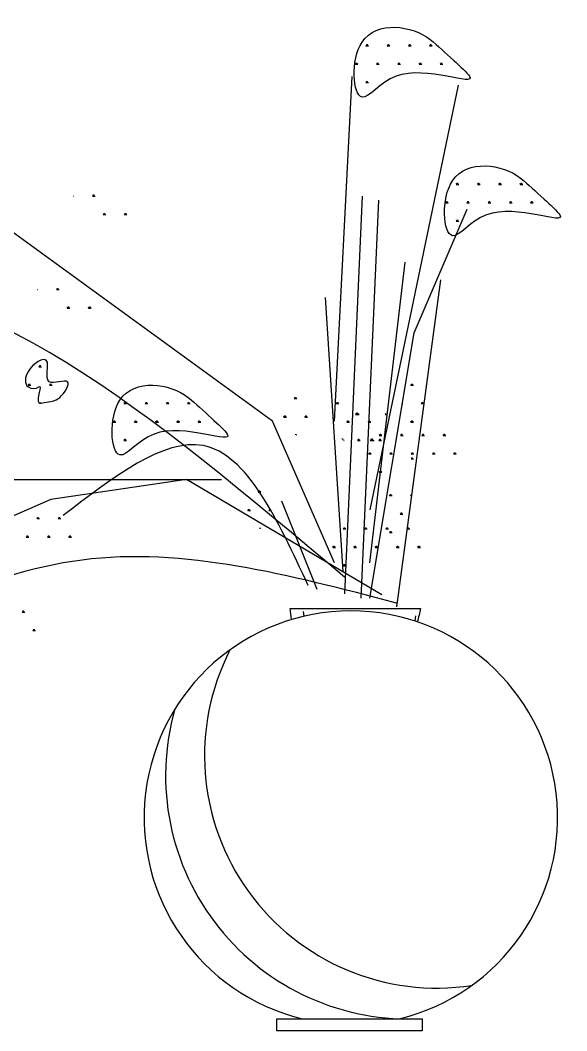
# Model space of a CAD drawing. Header units: millimetres. Extents: x 22565 to 38821, y 15578 to 26720.
# Drawn here: x 34245.6 to 34513.2, y 19915.6 to 20410.1 of the extents above; entities that cross this region are included whole.
import ezdxf

# ---------------------------------------------------------------- set-up
doc = ezdxf.new("R2010")
doc.units = ezdxf.units.MM

# ---------------------------------------------------------------- blocks, each defined once
blk = doc.blocks.new('A$C4EBB21A0')
for p, q in [((442.37, 481.98), (443.67, 481.98)), ((442.66, 481.97), (442.46, 482.33)), ((442.85, 482.05), (442.85, 482.57)), ((443.02, 482.05), (443.02, 482.7)), ((443.18, 482.05), (443.18, 482.57)), ((443.32, 482), (443.53, 482.36)), ((452.77, 481.98), (454.07, 481.98)), ((453.07, 481.97), (452.86, 482.33)), ((453.26, 482.05), (453.26, 482.57)), ((453.42, 482.05), (453.42, 482.7)), ((453.58, 482.05), (453.58, 482.57)), ((453.72, 482), (453.93, 482.36)), ((463.17, 481.98), (464.47, 481.98)), ((463.47, 481.97), (463.26, 482.33)), ((463.66, 482.05), (463.66, 482.57)), ((463.82, 482.05), (463.82, 482.7)), ((463.98, 482.05), (463.98, 482.57)), ((464.12, 482), (464.33, 482.36)), ((473.57, 481.98), (474.87, 481.98)), ((473.87, 481.97), (473.66, 482.33)), ((474.06, 482.05), (474.06, 482.57)), ((474.22, 482.05), (474.22, 482.7)), ((474.38, 482.05), (474.38, 482.57)), ((474.52, 482), (474.73, 482.36)), ((437.17, 472.97), (438.47, 472.97)), ((437.46, 472.96), (437.26, 473.32)), ((437.65, 473.04), (437.65, 473.56)), ((437.82, 473.04), (437.82, 473.69)), ((437.98, 473.04), (437.98, 473.56)), ((438.12, 472.99), (438.33, 473.35)), ((447.57, 472.97), (448.87, 472.97)), ((447.86, 472.96), (447.66, 473.32)), ((448.05, 473.04), (448.05, 473.56)), ((448.22, 473.04), (448.22, 473.69)), ((448.38, 473.04), (448.38, 473.56)), ((448.52, 472.99), (448.73, 473.35)), ((457.97, 472.97), (459.27, 472.97)), ((458.27, 472.96), (458.06, 473.32)), ((458.46, 473.04), (458.46, 473.56)), ((458.62, 473.04), (458.62, 473.69)), ((458.78, 473.04), (458.78, 473.56)), ((458.92, 472.99), (459.13, 473.35)), ((468.37, 472.97), (469.67, 472.97)), ((468.67, 472.96), (468.46, 473.32)), ((468.86, 473.04), (468.86, 473.56)), ((469.02, 473.04), (469.02, 473.69)), ((469.18, 473.04), (469.18, 473.56)), ((469.32, 472.99), (469.53, 473.35)), ((478.77, 472.97), (480.07, 472.97)), ((479.07, 472.96), (478.86, 473.32)), ((479.26, 473.04), (479.26, 473.56)), ((479.42, 473.04), (479.42, 473.69)), ((479.58, 473.04), (479.58, 473.56)), ((479.72, 472.99), (479.93, 473.35)), ((426.95, 298.23), (435.61, 466.93)), ((442.37, 463.96), (443.67, 463.96)), ((442.66, 463.95), (442.46, 464.31)), ((442.85, 464.03), (442.85, 464.55)), ((443.02, 464.03), (443.02, 464.68)), ((443.18, 464.03), (443.18, 464.55)), ((443.32, 463.98), (443.53, 464.34)), ((487.56, 462.61), (444.27, 254.97)), ((486.61, 414.15), (487.91, 414.15)), ((486.91, 414.14), (486.7, 414.5)), ((487.1, 414.22), (487.1, 414.74)), ((487.26, 414.22), (487.26, 414.87)), ((487.42, 414.22), (487.42, 414.74)), ((487.56, 414.16), (487.77, 414.52)), ((497.01, 414.15), (498.31, 414.15)), ((497.31, 414.14), (497.1, 414.5)), ((497.5, 414.22), (497.5, 414.74)), ((497.66, 414.22), (497.66, 414.87)), ((497.82, 414.22), (497.82, 414.74)), ((497.96, 414.16), (498.17, 414.52)), ((507.41, 414.15), (508.71, 414.15)), ((507.71, 414.14), (507.5, 414.5)), ((507.9, 414.22), (507.9, 414.74)), ((508.06, 414.22), (508.06, 414.87)), ((508.22, 414.22), (508.22, 414.74)), ((508.36, 414.16), (508.57, 414.52)), ((517.81, 414.15), (519.11, 414.15)), ((518.11, 414.14), (517.9, 414.5)), ((518.3, 414.22), (518.3, 414.74)), ((518.46, 414.22), (518.46, 414.87)), ((518.62, 414.22), (518.62, 414.74)), ((518.77, 414.16), (518.97, 414.52)), ((299.22, 408.39), (299.39, 408.39)), ((308.5, 408.39), (309.8, 408.39)), ((308.79, 408.38), (308.59, 408.74)), ((308.98, 408.46), (308.98, 408.98)), ((309.15, 408.46), (309.15, 409.11)), ((309.31, 408.46), (309.31, 408.98)), ((309.45, 408.41), (309.66, 408.77)), ((440.53, 408.39), (431.87, 213.73)), ((448.6, 406.37), (439.94, 211.72)), ((481.7, 405.13), (481.5, 405.49)), ((481.89, 405.21), (481.89, 405.73)), ((482.06, 405.21), (482.06, 405.86)), ((482.22, 405.21), (482.22, 405.73)), ((482.36, 405.16), (482.57, 405.52)), ((492.11, 405.13), (491.9, 405.49)), ((492.3, 405.21), (492.3, 405.73)), ((492.46, 405.21), (492.46, 405.86)), ((492.62, 405.21), (492.62, 405.73)), ((492.76, 405.16), (492.97, 405.52)), ((502.51, 405.13), (502.3, 405.49)), ((502.7, 405.21), (502.7, 405.73)), ((502.86, 405.21), (502.86, 405.86)), ((503.02, 405.21), (503.02, 405.73)), ((503.16, 405.16), (503.37, 405.52)), ((512.91, 405.13), (512.7, 405.49)), ((513.1, 405.21), (513.1, 405.73)), ((513.26, 405.21), (513.26, 405.86)), ((513.42, 405.21), (513.42, 405.73)), ((513.56, 405.16), (513.77, 405.52)), ((523.31, 405.13), (523.1, 405.49)), ((523.5, 405.21), (523.5, 405.73)), ((523.66, 405.21), (523.66, 405.86)), ((523.82, 405.21), (523.82, 405.73)), ((523.97, 405.16), (524.17, 405.52)), ((396.64, 298.23), (253.77, 402.05)), ((465.92, 341.49), (491.89, 402.05)), ((481.41, 405.14), (482.71, 405.14)), ((491.81, 405.14), (493.11, 405.14)), ((502.21, 405.14), (503.51, 405.14)), ((512.61, 405.14), (513.91, 405.14)), ((523.01, 405.14), (524.31, 405.14)), ((313.7, 399.38), (315, 399.38)), ((313.99, 399.38), (313.79, 399.74)), ((314.18, 399.45), (314.18, 399.97)), ((314.35, 399.45), (314.35, 400.1)), ((314.51, 399.45), (314.51, 399.97)), ((314.65, 399.4), (314.86, 399.76)), ((324.1, 399.38), (325.4, 399.38)), ((324.4, 399.38), (324.19, 399.74)), ((324.59, 399.45), (324.59, 399.97)), ((324.75, 399.45), (324.75, 400.1)), ((324.91, 399.45), (324.91, 399.97)), ((325.05, 399.4), (325.26, 399.76)), ((486.61, 396.13), (487.91, 396.13)), ((486.91, 396.12), (486.7, 396.48)), ((487.1, 396.2), (487.1, 396.72)), ((487.26, 396.2), (487.26, 396.85)), ((487.42, 396.2), (487.42, 396.72)), ((487.56, 396.15), (487.77, 396.51)), ((444.27, 229.02), (461.59, 376.09)), ((478.9, 367.44), (457.26, 207.39)), ((281.62, 362.65), (281.79, 362.65)), ((290.89, 362.65), (292.19, 362.65)), ((291.19, 362.65), (290.98, 363.01)), ((291.38, 362.72), (291.38, 363.24)), ((291.54, 362.72), (291.54, 363.37)), ((291.7, 362.72), (291.7, 363.24)), ((291.84, 362.67), (292.05, 363.03)), ((431.28, 224.69), (422.62, 358.79)), ((296.09, 353.65), (297.39, 353.65)), ((296.39, 353.64), (296.18, 354)), ((296.58, 353.72), (296.58, 354.24)), ((296.74, 353.72), (296.74, 354.37)), ((296.9, 353.72), (296.9, 354.24)), ((297.04, 353.67), (297.25, 354.03)), ((306.49, 353.65), (307.79, 353.65)), ((306.79, 353.64), (306.58, 354)), ((306.98, 353.72), (306.98, 354.24)), ((307.14, 353.72), (307.14, 354.37)), ((307.3, 353.72), (307.3, 354.24)), ((307.44, 353.67), (307.65, 354.03)), ((444.27, 211.72), (465.92, 341.49)), ((282.26, 324.89), (283.56, 324.89)), ((282.56, 324.89), (282.35, 325.25)), ((282.75, 324.96), (282.75, 325.48)), ((282.91, 324.96), (282.91, 325.61)), ((283.07, 324.96), (283.07, 325.48)), ((283.21, 324.91), (283.42, 325.27)), ((277.55, 315.96), (277.55, 316.48)), ((277.71, 315.96), (277.71, 316.61)), ((277.87, 315.96), (277.87, 316.48)), ((287.95, 315.96), (287.95, 316.48)), ((288.11, 315.96), (288.11, 316.61)), ((288.27, 315.96), (288.27, 316.48)), ((464.77, 315.96), (464.77, 316.48)), ((464.93, 315.96), (464.93, 316.61)), ((465.09, 315.96), (465.09, 316.48)), ((277.06, 315.89), (278.36, 315.89)), ((277.36, 315.88), (277.15, 316.24)), ((278.01, 315.91), (278.22, 316.27)), ((287.46, 315.89), (288.76, 315.89)), ((287.76, 315.88), (287.55, 316.24)), ((288.41, 315.91), (288.62, 316.27)), ((464.28, 315.89), (465.58, 315.89)), ((464.58, 315.88), (464.37, 316.24)), ((465.23, 315.91), (465.44, 316.27)), ((283.07, 307.11), (283.07, 307.47)), ((283.34, 307.12), (283.42, 307.26)), ((323.86, 306.88), (325.16, 306.88)), ((324.16, 306.87), (323.95, 307.23)), ((324.35, 306.95), (324.35, 307.47)), ((324.51, 306.95), (324.51, 307.6)), ((324.68, 306.95), (324.68, 307.47)), ((324.82, 306.9), (325.03, 307.26)), ((334.26, 306.88), (335.56, 306.88)), ((334.56, 306.87), (334.35, 307.23)), ((334.75, 306.95), (334.75, 307.47)), ((334.91, 306.95), (334.91, 307.6)), ((335.08, 306.95), (335.08, 307.47)), ((335.22, 306.9), (335.43, 307.26)), ((344.67, 306.88), (345.97, 306.88)), ((344.96, 306.87), (344.76, 307.23)), ((345.15, 306.95), (345.15, 307.47)), ((345.32, 306.95), (345.32, 307.6)), ((345.48, 306.95), (345.48, 307.47)), ((345.62, 306.9), (345.83, 307.26)), ((355.07, 306.88), (356.37, 306.88)), ((355.36, 306.87), (355.16, 307.23)), ((355.55, 306.95), (355.55, 307.47)), ((355.72, 306.95), (355.72, 307.6)), ((355.88, 306.95), (355.88, 307.47)), ((356.02, 306.9), (356.23, 307.26)), ((407.31, 309.31), (408.61, 309.31)), ((407.61, 309.3), (407.4, 309.66)), ((407.8, 309.38), (407.8, 309.9)), ((407.96, 309.38), (407.96, 310.03)), ((408.12, 309.38), (408.12, 309.9)), ((408.26, 309.33), (408.47, 309.69)), ((427.88, 306.88), (429.18, 306.88)), ((428.17, 306.87), (427.97, 307.23)), ((428.36, 306.95), (428.36, 307.47)), ((428.53, 306.95), (428.53, 307.6)), ((428.69, 306.95), (428.69, 307.47)), ((428.83, 306.9), (429.04, 307.26)), ((460.14, 306.88), (460.38, 306.88)), ((460.19, 307.17), (460.24, 307.26)), ((469.48, 306.88), (470.71, 306.88)), ((469.78, 306.87), (469.57, 307.23)), ((469.97, 306.95), (469.97, 307.47)), ((470.13, 306.95), (470.13, 307.6)), ((470.29, 306.95), (470.29, 307.47)), ((470.44, 306.9), (470.64, 307.26)), ((437.67, 301.46), (437.37, 301.97)), ((437.92, 301.54), (437.92, 302.27)), ((438.15, 301.54), (438.15, 302.45)), ((438.38, 301.54), (438.38, 302.27)), ((438.58, 301.49), (438.87, 302)), ((452.23, 301.46), (451.94, 301.97)), ((452.48, 301.54), (452.48, 301.86)), ((452.71, 301.54), (452.71, 301.64)), ((318.66, 297.87), (319.96, 297.87)), ((318.96, 297.86), (318.75, 298.22)), ((319.15, 297.94), (319.15, 298.46)), ((319.31, 297.94), (319.31, 298.59)), ((319.48, 297.94), (319.48, 298.46)), ((319.62, 297.89), (319.82, 298.25)), ((329.06, 297.87), (330.36, 297.87)), ((329.36, 297.86), (329.15, 298.22)), ((329.55, 297.94), (329.55, 298.46)), ((329.71, 297.94), (329.71, 298.59)), ((329.88, 297.94), (329.88, 298.46)), ((330.02, 297.89), (330.23, 298.25)), ((339.47, 297.87), (340.77, 297.87)), ((339.76, 297.86), (339.55, 298.22)), ((339.95, 297.94), (339.95, 298.46)), ((340.12, 297.94), (340.12, 298.59)), ((340.28, 297.94), (340.28, 298.46)), ((340.42, 297.89), (340.63, 298.25)), ((349.87, 297.87), (351.17, 297.87)), ((350.16, 297.86), (349.96, 298.22)), ((350.35, 297.94), (350.35, 298.46)), ((350.52, 297.94), (350.52, 298.59)), ((350.68, 297.94), (350.68, 298.46)), ((350.82, 297.89), (351.03, 298.25)), ((360.27, 297.87), (361.57, 297.87)), ((360.57, 297.86), (360.36, 298.22)), ((360.76, 297.94), (360.76, 298.46)), ((360.92, 297.94), (360.92, 298.59)), ((361.08, 297.94), (361.08, 298.46)), ((361.22, 297.89), (361.43, 298.25)), ((426.95, 229.02), (396.64, 298.23)), ((402.11, 300.3), (403.41, 300.3)), ((402.41, 300.29), (402.2, 300.65)), ((402.59, 300.37), (402.59, 300.89)), ((402.76, 300.37), (402.76, 301.02)), ((402.92, 300.37), (402.92, 300.89)), ((403.06, 300.32), (403.27, 300.68)), ((412.51, 300.3), (413.81, 300.3)), ((412.81, 300.29), (412.6, 300.65)), ((413, 300.37), (413, 300.89)), ((413.16, 300.37), (413.16, 301.02)), ((413.32, 300.37), (413.32, 300.89)), ((413.46, 300.32), (413.67, 300.68)), ((433.08, 297.87), (434.38, 297.87)), ((433.37, 297.86), (433.17, 298.22)), ((433.56, 297.94), (433.56, 298.46)), ((433.73, 297.94), (433.73, 298.59)), ((433.89, 297.94), (433.89, 298.46)), ((434.03, 297.89), (434.24, 298.25)), ((437.24, 301.47), (439.06, 301.47)), ((443.48, 297.87), (443.77, 297.87)), ((443.77, 297.87), (443.57, 298.22)), ((443.77, 297.87), (444.78, 297.87)), ((443.78, 297.86), (443.77, 297.87)), ((443.97, 297.94), (443.97, 298.46)), ((444.13, 297.94), (444.13, 298.59)), ((444.29, 297.94), (444.29, 298.46)), ((444.43, 297.89), (444.64, 298.25)), ((451.8, 301.47), (452.8, 301.47)), ((464.28, 297.87), (465.58, 297.87)), ((464.58, 297.86), (464.37, 298.22)), ((464.77, 297.94), (464.77, 298.46)), ((464.93, 297.94), (464.93, 298.59)), ((465.09, 297.94), (465.09, 298.46)), ((465.23, 297.89), (465.44, 298.25)), ((408.12, 291.52), (408.12, 291.88)), ((449.4, 291.36), (449.4, 291.88)), ((449.56, 291.36), (449.56, 292.01)), ((449.73, 291.36), (449.73, 291.88)), ((459.8, 291.36), (459.8, 291.88)), ((459.96, 291.36), (459.96, 292.01)), ((460.13, 291.36), (460.13, 291.88)), ((470.2, 291.36), (470.2, 291.88)), ((470.37, 291.36), (470.37, 292.01)), ((470.53, 291.36), (470.53, 291.88)), ((480.6, 291.36), (480.6, 291.88)), ((480.77, 291.36), (480.77, 292.01)), ((480.93, 291.36), (480.93, 291.88)), ((323.86, 288.86), (325.16, 288.86)), ((324.16, 288.85), (323.95, 289.21)), ((324.35, 288.93), (324.35, 289.45)), ((324.51, 288.93), (324.51, 289.58)), ((324.68, 288.93), (324.68, 289.45)), ((324.82, 288.88), (325.03, 289.24)), ((408.39, 291.53), (408.47, 291.67)), ((430.87, 289.52), (430.87, 289.84)), ((431.09, 289.28), (431.09, 289.66)), ((431.37, 289.01), (431.59, 289.39)), ((431.52, 288.86), (431.78, 288.86)), ((438.28, 288.86), (439.58, 288.86)), ((438.58, 288.85), (438.37, 289.21)), ((438.77, 288.93), (438.77, 289.45)), ((438.93, 288.93), (438.93, 289.58)), ((439.09, 288.93), (439.09, 289.45)), ((439.23, 288.88), (439.44, 289.24)), ((444.52, 288.86), (446.34, 288.86)), ((444.95, 288.85), (444.65, 289.36)), ((445.2, 288.93), (445.2, 289.66)), ((445.43, 288.93), (445.43, 289.84)), ((445.66, 288.93), (445.66, 289.66)), ((445.86, 288.88), (446.15, 289.39)), ((448.68, 288.86), (449.98, 288.86)), ((448.98, 288.85), (448.77, 289.21)), ((448.91, 291.29), (450.21, 291.29)), ((449.21, 291.28), (449, 291.64)), ((449.17, 288.93), (449.17, 289.45)), ((449.33, 288.93), (449.33, 289.58)), ((449.49, 288.93), (449.49, 289.45)), ((449.63, 288.88), (449.84, 289.24)), ((449.87, 291.31), (450.08, 291.67)), ((459.31, 291.29), (460.61, 291.29)), ((459.61, 291.28), (459.4, 291.64)), ((460.27, 291.31), (460.48, 291.67)), ((469.72, 291.29), (471.02, 291.29)), ((470.01, 291.28), (469.81, 291.64)), ((470.67, 291.31), (470.88, 291.67)), ((480.12, 291.29), (481.42, 291.29)), ((480.41, 291.28), (480.21, 291.64)), ((481.07, 291.31), (481.28, 291.67)), ((443.71, 282.28), (445.01, 282.28)), ((444.01, 282.28), (443.8, 282.64)), ((444.2, 282.35), (444.2, 282.87)), ((444.36, 282.35), (444.36, 283)), ((444.53, 282.35), (444.53, 282.87)), ((444.67, 282.3), (444.87, 282.66)), ((454.11, 282.28), (455.41, 282.28)), ((454.41, 282.28), (454.2, 282.64)), ((454.6, 282.35), (454.6, 282.87)), ((454.76, 282.35), (454.76, 283)), ((454.93, 282.35), (454.93, 282.87)), ((455.07, 282.3), (455.28, 282.66)), ((464.52, 282.28), (465.82, 282.28)), ((464.81, 282.28), (464.6, 282.64)), ((465, 282.35), (465, 282.87)), ((465.17, 282.35), (465.17, 283)), ((465.33, 282.35), (465.33, 282.87)), ((465.47, 282.3), (465.68, 282.66)), ((474.92, 282.28), (476.22, 282.28)), ((475.21, 282.28), (475.01, 282.64)), ((475.4, 282.35), (475.4, 282.87)), ((475.57, 282.35), (475.57, 283)), ((475.73, 282.35), (475.73, 282.87)), ((475.87, 282.3), (476.08, 282.66)), ((485.32, 282.28), (486.62, 282.28)), ((485.62, 282.28), (485.41, 282.64)), ((485.81, 282.35), (485.81, 282.87)), ((485.97, 282.35), (485.97, 283)), ((486.13, 282.35), (486.13, 282.87)), ((486.27, 282.3), (486.48, 282.66)), ((464.6, 279.86), (465.58, 279.86)), ((464.77, 279.93), (464.77, 280.45)), ((464.93, 279.93), (464.93, 280.58)), ((465.09, 279.93), (465.09, 280.45)), ((465.23, 279.87), (465.44, 280.23)), ((448.91, 273.28), (450.21, 273.28)), ((449.21, 273.27), (449, 273.63)), ((449.4, 273.35), (449.4, 273.87)), ((449.56, 273.35), (449.56, 274)), ((449.73, 273.35), (449.73, 273.87)), ((449.87, 273.3), (450.08, 273.66)), ((214.5, 269.71), (371.66, 269.71)), ((354.47, 269.71), (288.17, 259.89)), ((450.24, 213.28), (354.47, 269.71)), ((389.7, 263.57), (391, 263.57)), ((390, 263.56), (389.79, 263.92)), ((390.19, 263.64), (390.19, 264.16)), ((390.35, 263.64), (390.35, 264.29)), ((390.51, 263.64), (390.51, 264.16)), ((390.65, 263.59), (390.86, 263.95)), ((454.18, 261.83), (453.97, 262.19)), ((454.37, 261.91), (454.37, 262.43)), ((454.53, 261.91), (454.53, 262.56)), ((454.69, 261.91), (454.69, 262.43)), ((454.83, 261.86), (455.04, 262.22)), ((464.58, 261.83), (464.37, 262.19)), ((288.17, 259.89), (145.74, 198.56)), ((400.97, 259.3), (418.29, 216.04)), ((453.88, 261.84), (455.18, 261.84)), ((464.28, 261.84), (464.62, 261.84)), ((384.5, 254.56), (385.8, 254.56)), ((384.8, 254.55), (384.59, 254.91)), ((384.99, 254.63), (384.99, 255.15)), ((385.15, 254.63), (385.15, 255.28)), ((385.31, 254.63), (385.31, 255.15)), ((385.45, 254.58), (385.66, 254.94)), ((394.9, 254.56), (396.2, 254.56)), ((395.2, 254.55), (394.99, 254.91)), ((395.39, 254.63), (395.39, 255.15)), ((395.55, 254.63), (395.55, 255.28)), ((395.71, 254.63), (395.71, 255.15)), ((395.86, 254.58), (396.06, 254.94)), ((459.08, 252.83), (460.38, 252.83)), ((459.38, 252.82), (459.17, 253.18)), ((459.57, 252.9), (459.57, 253.42)), ((459.73, 252.9), (459.73, 253.55)), ((459.89, 252.9), (459.89, 253.42)), ((460.03, 252.85), (460.24, 253.21)), ((281.28, 250.58), (282.58, 250.58)), ((281.58, 250.58), (281.37, 250.94)), ((281.77, 250.65), (281.77, 251.17)), ((281.93, 250.65), (281.93, 251.3)), ((282.09, 250.65), (282.09, 251.17)), ((282.23, 250.6), (282.44, 250.96)), ((291.68, 250.58), (292.98, 250.58)), ((291.98, 250.58), (291.77, 250.94)), ((292.17, 250.65), (292.17, 251.17)), ((292.33, 250.65), (292.33, 251.3)), ((292.49, 250.65), (292.49, 251.17)), ((292.63, 250.6), (292.84, 250.96)), ((276.73, 241.65), (276.73, 242.3)), ((287.13, 241.65), (287.13, 242.3)), ((297.53, 241.65), (297.53, 242.3)), ((390.51, 245.78), (390.51, 246.14)), ((390.78, 245.79), (390.86, 245.93)), ((431.31, 245.55), (432.61, 245.55)), ((431.6, 245.54), (431.4, 245.9)), ((431.79, 245.62), (431.79, 246.14)), ((431.96, 245.62), (431.96, 246.27)), ((432.12, 245.62), (432.12, 246.14)), ((432.26, 245.57), (432.47, 245.93)), ((441.71, 245.55), (443.01, 245.55)), ((442, 245.54), (441.8, 245.9)), ((442.19, 245.62), (442.19, 246.14)), ((442.36, 245.62), (442.36, 246.27)), ((442.52, 245.62), (442.52, 246.14)), ((442.66, 245.57), (442.87, 245.93)), ((452.11, 245.55), (453.41, 245.55)), ((452.41, 245.54), (452.2, 245.9)), ((452.6, 245.62), (452.6, 246.14)), ((452.76, 245.62), (452.76, 246.27)), ((452.92, 245.62), (452.92, 246.14)), ((453.06, 245.57), (453.27, 245.93)), ((453.88, 243.82), (455.18, 243.82)), ((454.18, 243.82), (453.97, 244.18)), ((454.37, 243.89), (454.37, 244.41)), ((454.53, 243.89), (454.53, 244.54)), ((454.69, 243.89), (454.69, 244.41)), ((454.83, 243.84), (455.04, 244.2)), ((462.51, 245.55), (463.81, 245.55)), ((462.81, 245.54), (462.6, 245.9)), ((463, 245.62), (463, 246.14)), ((463.16, 245.62), (463.16, 246.27)), ((463.32, 245.62), (463.32, 246.14)), ((463.46, 245.57), (463.67, 245.93)), ((276.08, 241.58), (277.38, 241.58)), ((276.38, 241.57), (276.17, 241.93)), ((276.57, 241.65), (276.57, 242.17)), ((276.89, 241.65), (276.89, 242.17)), ((277.03, 241.6), (277.24, 241.96)), ((286.48, 241.58), (287.78, 241.58)), ((286.78, 241.57), (286.57, 241.93)), ((286.97, 241.65), (286.97, 242.17)), ((287.29, 241.65), (287.29, 242.17)), ((287.43, 241.6), (287.64, 241.96)), ((296.88, 241.58), (298.18, 241.58)), ((297.18, 241.57), (296.97, 241.93)), ((297.37, 241.65), (297.37, 242.17)), ((297.69, 241.65), (297.69, 242.17)), ((297.84, 241.6), (298.04, 241.96)), ((426.11, 236.54), (427.41, 236.54)), ((426.4, 236.54), (426.19, 236.9)), ((426.59, 236.61), (426.59, 237.13)), ((426.76, 236.61), (426.76, 237.26)), ((426.92, 236.61), (426.92, 237.13)), ((427.06, 236.56), (427.27, 236.92)), ((436.51, 236.54), (437.81, 236.54)), ((436.8, 236.54), (436.6, 236.9)), ((436.99, 236.61), (436.99, 237.13)), ((437.16, 236.61), (437.16, 237.26)), ((437.32, 236.61), (437.32, 237.13)), ((437.46, 236.56), (437.67, 236.92)), ((446.91, 236.54), (448.21, 236.54)), ((447.21, 236.54), (447, 236.9)), ((447.4, 236.61), (447.4, 237.13)), ((447.56, 236.61), (447.56, 237.26)), ((447.72, 236.61), (447.72, 237.13)), ((447.86, 236.56), (448.07, 236.92)), ((457.31, 236.54), (458.61, 236.54)), ((457.61, 236.54), (457.4, 236.9)), ((457.8, 236.61), (457.8, 237.13)), ((457.96, 236.61), (457.96, 237.26)), ((458.12, 236.61), (458.12, 237.13)), ((458.26, 236.56), (458.47, 236.92)), ((467.71, 236.54), (469.01, 236.54)), ((468.01, 236.54), (467.8, 236.9)), ((468.2, 236.61), (468.2, 237.13)), ((468.36, 236.61), (468.36, 237.26)), ((468.52, 236.61), (468.52, 237.13)), ((468.66, 236.56), (468.87, 236.92)), ((431.31, 227.54), (432.61, 227.54)), ((431.6, 227.53), (431.4, 227.89)), ((431.79, 227.61), (431.79, 228.13)), ((431.96, 227.61), (431.96, 228.26)), ((432.12, 227.61), (432.12, 228.13)), ((432.26, 227.56), (432.47, 227.92)), ((274.07, 204.84), (275.37, 204.84)), ((274.37, 204.84), (274.16, 205.2)), ((274.56, 204.92), (274.56, 205.44)), ((274.72, 204.92), (274.72, 205.57)), ((274.89, 204.92), (274.89, 205.44)), ((275.03, 204.86), (275.24, 205.22)), ((405.33, 206.67), (469.02, 206.67)), ((411.68, 205.14), (411.93, 202.81)), ((466.72, 203.11), (466.26, 200.52)), ((279.27, 195.84), (280.57, 195.84)), ((279.57, 195.83), (279.36, 196.19)), ((279.76, 195.91), (279.76, 196.43)), ((279.92, 195.91), (279.92, 196.56)), ((280.09, 195.91), (280.09, 196.43)), ((280.23, 195.86), (280.44, 196.22)), ((398.79, 0), (398.79, 5.92)), ((398.79, 5.92), (469.89, 5.92)), ((469.89, 5.92), (469.89, 0)), ((469.89, 0), (398.79, 0))]:
    blk.add_line(p, q)
at = {"ltscale": 5}
for centre, radius, start, end in [((435, 104.27), 101.21, 283.6524, 256.3476), ((477.15, 134.67), 113.77, 152.9849, 278.6231), ((463.42, 124.87), 119.12, 164.1961, 273.1112)]:
    blk.add_arc(centre, radius, start, end, dxfattribs=at)
for points, start_tangent, end_tangent in [([(473.8, 485.02), (440.47, 483.74), (440.47, 456.85), (457.14, 467.09), (493.02, 467.09), (485.33, 474.77), (473.8, 485.02)], (-0.781734, 0.623612), (-0.781734, 0.623612)), ([(518.04, 417.19), (484.71, 415.91), (484.71, 389.01), (501.38, 399.26), (537.27, 399.26), (529.57, 406.94), (518.04, 417.19)], (-0.781734, 0.623612), (-0.781734, 0.623612)), ([(282.24, 315.04), (277.11, 315.04), (277.11, 322.73), (286.08, 327.85), (287.36, 317.61), (296.34, 317.61), (292.49, 309.92), (284.8, 307.36), (282.24, 307.36), (282.24, 315.04)], (-0.819516, -0.573056), (-0.819516, -0.573056)), ([(355.3, 309.92), (321.97, 308.64), (321.97, 281.75), (338.63, 291.99), (374.52, 291.99), (366.83, 299.68), (355.3, 309.92)], (-0.781734, 0.623612), (-0.781734, 0.623612))]:
    blk.add_spline(points, degree=3, dxfattribs=dict(start_tangent=start_tangent, end_tangent=end_tangent))
for points in [[(431.96, 221.92), (176.94, 358.8), (25.19, 139.79)], [(414.13, 217.81), (362.7, 286.32), (294.13, 252.06)], [(457.26, 209.29), (303.4, 230.35), (160.08, 171.38)]]:
    blk.add_spline(points, degree=3)
for points in [[(406, 201.23), (405.78, 203.04), (405.56, 204.86), (405.33, 206.67)], [(469.02, 206.67), (468.58, 204.46), (468.13, 202.25), (467.69, 200.05)]]:
    blk.add_open_spline(points, degree=3)

msp = doc.modelspace()

# ---------------------------------------------------------------- block references
msp.add_blockref('A$C4EBB21A0', (33972.47, 19915.64))

doc.saveas('drawing.dxf')
